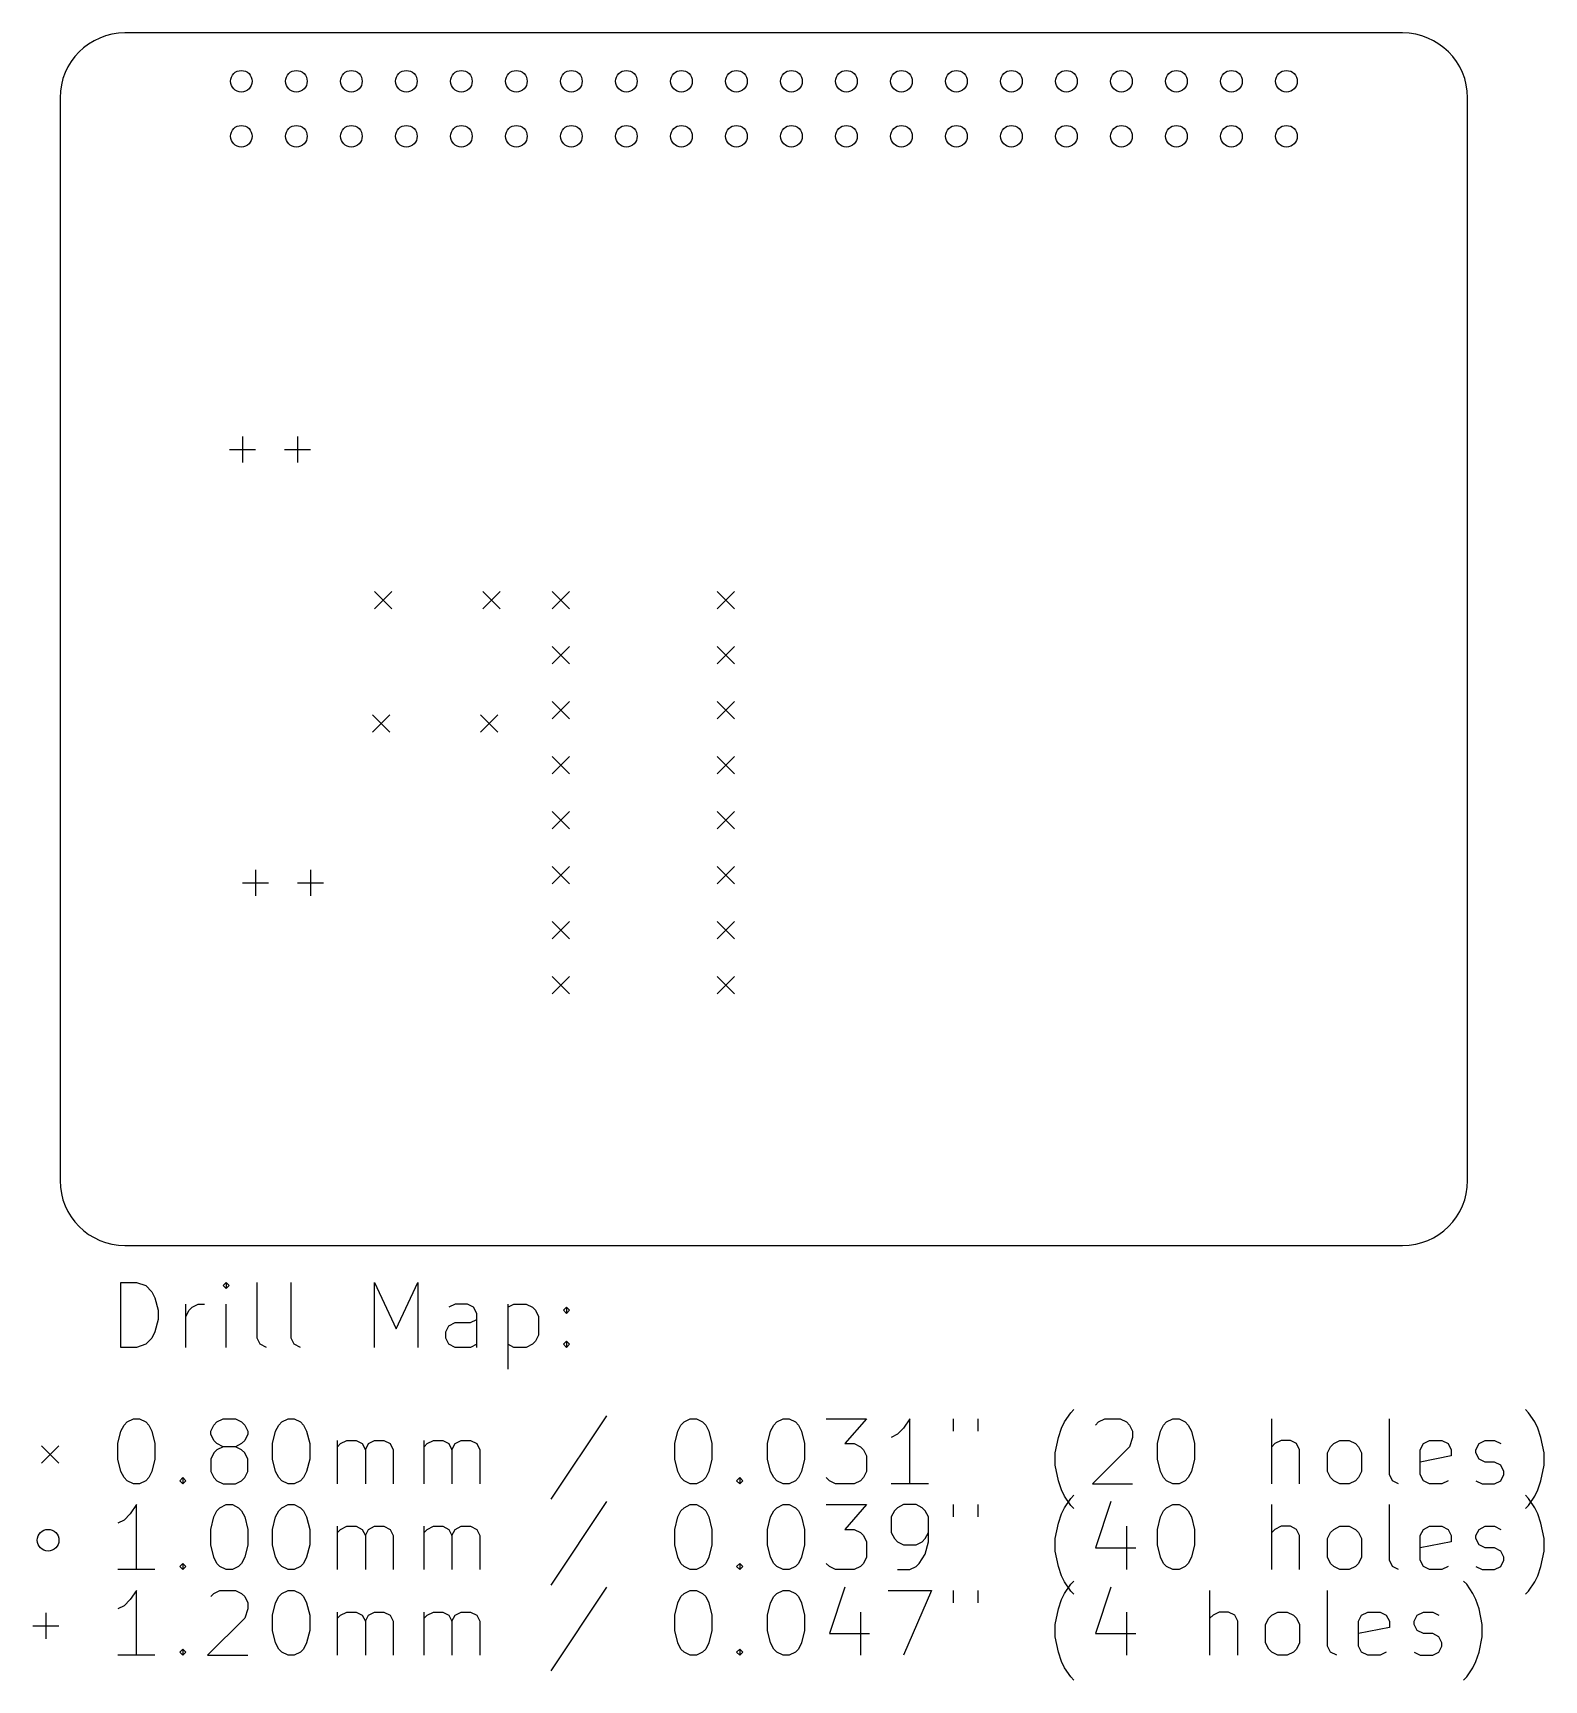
# Model space of a CAD drawing. Extents: x 77.3 to 147.1, y -136.9 to -60.8.
import ezdxf

# ---------------------------------------------------------------- set-up
doc = ezdxf.new("R2010")
doc.units = 0
doc.layers.add('BLACK', color=7, linetype='CONTINUOUS')

msp = doc.modelspace()

# ---------------------------------------------------------------- linework, layer by layer
at = {"layer": 'BLACK', "linetype": 'CONTINUOUS'}
for p, q in [((140.546, -60.8176), (81.5464, -60.8176)), ((78.5464, -63.8176), (78.5464, -113.818)), ((143.546, -113.823), (143.546, -63.8176)), ((86.9696, -79.4608), (86.9696, -80.6608)), ((89.5096, -79.4608), (89.5096, -80.6608)), ((86.3696, -80.0608), (87.5696, -80.0608)), ((88.9096, -80.0608), (90.1096, -80.0608)), ((93.072, -86.6204), (93.872, -87.4204)), ((93.872, -86.6204), (93.072, -87.4204)), ((98.072, -86.6204), (98.872, -87.4204)), ((98.872, -86.6204), (98.072, -87.4204)), ((101.271, -86.6148), (102.071, -87.4148)), ((102.071, -86.6148), (101.271, -87.4148)), ((108.891, -86.6148), (109.691, -87.4148)), ((109.691, -86.6148), (108.891, -87.4148)), ((101.271, -89.1548), (102.071, -89.9548)), ((102.071, -89.1548), (101.271, -89.9548)), ((108.891, -89.1548), (109.691, -89.9548)), ((109.691, -89.1548), (108.891, -89.9548)), ((101.271, -91.6948), (102.071, -92.4948)), ((102.071, -91.6948), (101.271, -92.4948)), ((108.891, -91.6948), (109.691, -92.4948)), ((109.691, -91.6948), (108.891, -92.4948)), ((92.9704, -92.31), (93.7704, -93.11)), ((93.7704, -92.31), (92.9704, -93.11)), ((97.9704, -92.31), (98.7704, -93.11)), ((98.7704, -92.31), (97.9704, -93.11)), ((101.271, -94.2348), (102.071, -95.0348)), ((102.071, -94.2348), (101.271, -95.0348)), ((108.891, -94.2348), (109.691, -95.0348)), ((109.691, -94.2348), (108.891, -95.0348)), ((101.271, -96.7748), (102.071, -97.5748)), ((102.071, -96.7748), (101.271, -97.5748)), ((108.891, -96.7748), (109.691, -97.5748)), ((109.691, -96.7748), (108.891, -97.5748)), ((87.5792, -99.476), (87.5792, -100.676)), ((90.1192, -99.476), (90.1192, -100.676)), ((101.271, -99.3148), (102.071, -100.115)), ((102.071, -99.3148), (101.271, -100.115)), ((108.891, -99.3148), (109.691, -100.115)), ((109.691, -99.3148), (108.891, -100.115)), ((86.9792, -100.076), (88.1792, -100.076)), ((89.5192, -100.076), (90.7192, -100.076)), ((101.271, -101.855), (102.071, -102.655)), ((102.071, -101.855), (101.271, -102.655)), ((108.891, -101.855), (109.691, -102.655)), ((109.691, -101.855), (108.891, -102.655)), ((101.271, -104.395), (102.071, -105.195)), ((102.071, -104.395), (101.271, -105.195)), ((108.891, -104.395), (109.691, -105.195)), ((109.691, -104.395), (108.891, -105.195)), ((81.5464, -116.818), (140.546, -116.818)), ((81.3606, -121.525), (81.3606, -118.525)), ((81.3606, -118.525), (82.0749, -118.525)), ((82.0749, -118.525), (82.5035, -118.668)), ((82.5035, -118.668), (82.7892, -118.953)), ((86.2178, -118.525), (86.0749, -118.668)), ((86.0749, -118.668), (86.2178, -118.81)), ((86.3606, -118.668), (86.2178, -118.525)), ((86.2178, -118.525), (86.2178, -118.81)), ((86.2178, -118.81), (86.3606, -118.668)), ((87.6464, -121.096), (87.6464, -118.525)), ((89.2178, -121.096), (89.2178, -118.525)), ((93.0749, -121.525), (93.0749, -118.525)), ((93.0749, -118.525), (94.0749, -120.668)), ((94.0749, -120.668), (95.0749, -118.525)), ((95.0749, -118.525), (95.0749, -121.525)), ((82.7892, -118.953), (82.9321, -119.239)), ((82.9321, -119.239), (83.0749, -119.81)), ((83.0749, -119.81), (83.0749, -120.239)), ((84.3606, -121.525), (84.3606, -119.525)), ((84.3606, -120.096), (84.5035, -119.81)), ((84.5035, -119.81), (84.6464, -119.668)), ((84.6464, -119.668), (84.9321, -119.525)), ((84.9321, -119.525), (85.2178, -119.525)), ((86.2178, -121.525), (86.2178, -119.525)), ((96.7892, -119.525), (96.5035, -119.668)), ((97.3606, -119.525), (96.7892, -119.525)), ((97.6464, -119.668), (97.3606, -119.525)), ((97.7892, -119.953), (97.6464, -119.668)), ((97.7892, -121.525), (97.7892, -119.953)), ((99.2178, -119.525), (99.2178, -122.525)), ((99.2178, -119.668), (99.5035, -119.525)), ((99.5035, -119.525), (100.075, -119.525)), ((100.075, -119.525), (100.361, -119.668)), ((100.361, -119.668), (100.503, -119.81)), ((100.503, -119.81), (100.646, -120.096)), ((100.646, -120.096), (100.646, -120.953)), ((101.789, -119.81), (101.932, -119.668)), ((101.932, -119.953), (101.789, -119.81)), ((101.932, -119.668), (102.075, -119.81)), ((101.932, -119.668), (101.932, -119.953)), ((102.075, -119.81), (101.932, -119.953)), ((82.9321, -120.81), (82.7892, -121.096)), ((83.0749, -120.239), (82.9321, -120.81)), ((96.3606, -120.81), (96.5035, -120.525)), ((96.3606, -121.096), (96.3606, -120.81)), ((96.5035, -120.525), (96.7892, -120.382)), ((96.7892, -120.382), (97.5035, -120.382)), ((97.5035, -120.382), (97.7892, -120.239)), ((82.0749, -121.525), (81.3606, -121.525)), ((82.5035, -121.382), (82.0749, -121.525)), ((82.7892, -121.096), (82.5035, -121.382)), ((87.7892, -121.382), (87.6464, -121.096)), ((88.0749, -121.525), (87.7892, -121.382)), ((89.3606, -121.382), (89.2178, -121.096)), ((89.6464, -121.525), (89.3606, -121.382)), ((96.5035, -121.382), (96.3606, -121.096)), ((96.7892, -121.525), (96.5035, -121.382)), ((97.5035, -121.525), (96.7892, -121.525)), ((97.7892, -121.382), (97.5035, -121.525)), ((99.5035, -121.525), (99.2178, -121.382)), ((100.075, -121.525), (99.5035, -121.525)), ((100.361, -121.382), (100.075, -121.525)), ((100.503, -121.239), (100.361, -121.382)), ((100.646, -120.953), (100.503, -121.239)), ((101.789, -121.382), (101.932, -121.239)), ((101.932, -121.525), (101.789, -121.382)), ((101.932, -121.239), (102.075, -121.382)), ((101.932, -121.239), (101.932, -121.525)), ((102.075, -121.382), (101.932, -121.525)), ((103.789, -124.682), (101.218, -128.539)), ((124.932, -124.968), (125.218, -124.539)), ((125.218, -124.539), (125.361, -124.396)), ((146.361, -124.539), (146.218, -124.396)), ((146.646, -124.968), (146.361, -124.539)), ((81.2178, -125.968), (81.3606, -125.396)), ((81.3606, -125.396), (81.5035, -125.11)), ((81.5035, -125.11), (81.6464, -124.968)), ((81.6464, -124.968), (81.9321, -124.825)), ((81.9321, -124.825), (82.2178, -124.825)), ((82.2178, -124.825), (82.5035, -124.968)), ((82.5035, -124.968), (82.6464, -125.11)), ((82.6464, -125.11), (82.7892, -125.396)), ((82.7892, -125.396), (82.9321, -125.968)), ((85.5035, -125.396), (85.6464, -125.11)), ((85.5035, -125.539), (85.5035, -125.396)), ((85.6464, -125.11), (85.7892, -124.968)), ((85.7892, -124.968), (86.0749, -124.825)), ((86.0749, -124.825), (86.6464, -124.825)), ((86.6464, -124.825), (86.9321, -124.968)), ((86.9321, -124.968), (87.0749, -125.11)), ((87.0749, -125.11), (87.2178, -125.396)), ((87.2178, -125.396), (87.2178, -125.539)), ((88.3606, -125.968), (88.5035, -125.396)), ((88.5035, -125.396), (88.6464, -125.11)), ((88.6464, -125.11), (88.7892, -124.968)), ((88.7892, -124.968), (89.0749, -124.825)), ((89.0749, -124.825), (89.3606, -124.825)), ((89.3606, -124.825), (89.6464, -124.968)), ((89.6464, -124.968), (89.7892, -125.11)), ((89.7892, -125.11), (89.9321, -125.396)), ((89.9321, -125.396), (90.0749, -125.968)), ((106.932, -125.968), (107.075, -125.396)), ((107.075, -125.396), (107.218, -125.11)), ((107.218, -125.11), (107.361, -124.968)), ((107.361, -124.968), (107.646, -124.825)), ((107.646, -124.825), (107.932, -124.825)), ((107.932, -124.825), (108.218, -124.968)), ((108.218, -124.968), (108.361, -125.11)), ((108.361, -125.11), (108.503, -125.396)), ((108.503, -125.396), (108.646, -125.968)), ((111.218, -125.968), (111.361, -125.396)), ((111.361, -125.396), (111.503, -125.11)), ((111.503, -125.11), (111.646, -124.968)), ((111.646, -124.968), (111.932, -124.825)), ((111.932, -124.825), (112.218, -124.825)), ((112.218, -124.825), (112.503, -124.968)), ((112.503, -124.968), (112.646, -125.11)), ((112.646, -125.11), (112.789, -125.396)), ((112.789, -125.396), (112.932, -125.968)), ((113.932, -124.825), (115.789, -124.825)), ((115.789, -124.825), (114.789, -125.968)), ((117.503, -125.253), (117.218, -125.539)), ((117.789, -124.825), (117.503, -125.253)), ((117.789, -127.825), (117.789, -124.825)), ((119.789, -124.825), (119.789, -125.396)), ((120.932, -124.825), (120.932, -125.396)), ((124.646, -125.682), (124.789, -125.253)), ((124.789, -125.253), (124.932, -124.968)), ((126.361, -125.11), (126.503, -124.968)), ((126.503, -124.968), (126.789, -124.825)), ((126.789, -124.825), (127.503, -124.825)), ((127.503, -124.825), (127.789, -124.968)), ((127.789, -124.968), (127.932, -125.11)), ((127.932, -125.11), (128.075, -125.396)), ((128.075, -125.396), (128.075, -125.682)), ((129.218, -125.968), (129.361, -125.396)), ((129.361, -125.396), (129.503, -125.11)), ((129.503, -125.11), (129.646, -124.968)), ((129.646, -124.968), (129.932, -124.825)), ((129.932, -124.825), (130.218, -124.825)), ((130.218, -124.825), (130.503, -124.968)), ((130.503, -124.968), (130.646, -125.11)), ((130.646, -125.11), (130.789, -125.396)), ((130.789, -125.396), (130.932, -125.968)), ((134.503, -127.825), (134.503, -124.825)), ((139.932, -127.396), (139.932, -124.825)), ((146.789, -125.253), (146.646, -124.968)), ((146.932, -125.682), (146.789, -125.253)), ((77.6964, -126.068), (78.4964, -126.868)), ((78.4964, -126.068), (77.6964, -126.868)), ((81.2178, -126.682), (81.2178, -125.968)), ((82.9321, -125.968), (82.9321, -126.682)), ((85.6464, -125.825), (85.5035, -125.539)), ((85.7892, -125.968), (85.6464, -125.825)), ((85.7892, -126.253), (85.6464, -126.396)), ((86.0749, -126.11), (85.7892, -125.968)), ((86.0749, -126.11), (85.7892, -126.253)), ((86.6464, -126.11), (86.0749, -126.11)), ((86.9321, -125.968), (86.6464, -126.11)), ((86.9321, -126.253), (86.6464, -126.11)), ((87.0749, -125.825), (86.9321, -125.968)), ((87.0749, -126.396), (86.9321, -126.253)), ((87.2178, -125.539), (87.0749, -125.825)), ((88.3606, -126.682), (88.3606, -125.968)), ((90.0749, -125.968), (90.0749, -126.682)), ((91.3606, -127.825), (91.3606, -125.825)), ((91.3606, -126.11), (91.5035, -125.968)), ((91.5035, -125.968), (91.7892, -125.825)), ((91.7892, -125.825), (92.2178, -125.825)), ((92.2178, -125.825), (92.5035, -125.968)), ((92.5035, -125.968), (92.6464, -126.253)), ((92.6464, -126.253), (92.7892, -125.968)), ((92.6464, -126.253), (92.6464, -127.825)), ((92.7892, -125.968), (93.0749, -125.825)), ((93.0749, -125.825), (93.5035, -125.825)), ((93.5035, -125.825), (93.7892, -125.968)), ((93.7892, -125.968), (93.9321, -126.253)), ((93.9321, -126.253), (93.9321, -127.825)), ((95.3606, -127.825), (95.3606, -125.825)), ((95.3606, -126.11), (95.5035, -125.968)), ((95.5035, -125.968), (95.7892, -125.825)), ((95.7892, -125.825), (96.2178, -125.825)), ((96.2178, -125.825), (96.5035, -125.968)), ((96.5035, -125.968), (96.6464, -126.253)), ((96.6464, -126.253), (96.7892, -125.968)), ((96.6464, -126.253), (96.6464, -127.825)), ((96.7892, -125.968), (97.0749, -125.825)), ((97.0749, -125.825), (97.5035, -125.825)), ((97.5035, -125.825), (97.7892, -125.968)), ((97.7892, -125.968), (97.9321, -126.253)), ((97.9321, -126.253), (97.9321, -127.825)), ((106.932, -126.682), (106.932, -125.968)), ((108.646, -125.968), (108.646, -126.682)), ((111.218, -126.682), (111.218, -125.968)), ((112.932, -125.968), (112.932, -126.682)), ((114.789, -125.968), (115.218, -125.968)), ((115.218, -125.968), (115.503, -126.11)), ((115.503, -126.11), (115.646, -126.253)), ((115.646, -126.253), (115.789, -126.539)), ((117.218, -125.539), (116.932, -125.682)), ((124.503, -126.396), (124.646, -125.682)), ((127.932, -126.11), (126.218, -127.825)), ((128.075, -125.682), (127.932, -126.11)), ((129.218, -126.682), (129.218, -125.968)), ((130.932, -125.968), (130.932, -126.682)), ((134.646, -125.968), (134.503, -126.11)), ((134.932, -125.825), (134.646, -125.968)), ((135.361, -125.825), (134.932, -125.825)), ((135.646, -125.968), (135.361, -125.825)), ((135.789, -126.253), (135.646, -125.968)), ((135.789, -127.825), (135.789, -126.253)), ((137.075, -126.396), (137.218, -126.11)), ((137.218, -126.11), (137.361, -125.968)), ((137.361, -125.968), (137.646, -125.825)), ((137.646, -125.825), (138.075, -125.825)), ((138.075, -125.825), (138.361, -125.968)), ((138.361, -125.968), (138.503, -126.11)), ((138.503, -126.11), (138.646, -126.396)), ((141.361, -126.253), (141.503, -125.968)), ((141.361, -127.396), (141.361, -126.253)), ((141.503, -125.968), (141.789, -125.825)), ((141.789, -125.825), (142.361, -125.825)), ((142.361, -125.825), (142.646, -125.968)), ((142.646, -125.968), (142.789, -126.253)), ((142.789, -126.253), (142.789, -126.539)), ((143.932, -126.253), (144.075, -125.968)), ((143.932, -126.396), (143.932, -126.253)), ((144.075, -125.968), (144.361, -125.825)), ((144.361, -125.825), (144.789, -125.825)), ((144.789, -125.825), (145.075, -125.968)), ((147.075, -126.396), (146.932, -125.682)), ((81.3606, -127.253), (81.2178, -126.682)), ((82.9321, -126.682), (82.7892, -127.253)), ((85.6464, -126.396), (85.5035, -126.682)), ((85.5035, -126.682), (85.5035, -127.253)), ((87.2178, -126.682), (87.0749, -126.396)), ((87.2178, -127.253), (87.2178, -126.682)), ((88.5035, -127.253), (88.3606, -126.682)), ((90.0749, -126.682), (89.9321, -127.253)), ((107.075, -127.253), (106.932, -126.682)), ((108.646, -126.682), (108.503, -127.253)), ((111.361, -127.253), (111.218, -126.682)), ((112.932, -126.682), (112.789, -127.253)), ((115.789, -126.539), (115.789, -127.253)), ((124.503, -126.968), (124.503, -126.396)), ((124.646, -127.682), (124.503, -126.968)), ((129.361, -127.253), (129.218, -126.682)), ((130.932, -126.682), (130.789, -127.253)), ((137.075, -127.253), (137.075, -126.396)), ((138.646, -126.396), (138.646, -127.253)), ((142.789, -126.539), (141.361, -126.825)), ((144.075, -126.682), (143.932, -126.396)), ((144.361, -126.825), (144.075, -126.682)), ((144.789, -126.825), (144.361, -126.825)), ((145.075, -126.968), (144.789, -126.825)), ((145.218, -127.253), (145.075, -126.968)), ((146.932, -127.682), (147.075, -126.968)), ((147.075, -126.968), (147.075, -126.396)), ((81.5035, -127.539), (81.3606, -127.253)), ((81.6464, -127.682), (81.5035, -127.539)), ((81.9321, -127.825), (81.6464, -127.682)), ((82.5035, -127.682), (82.2178, -127.825)), ((82.6464, -127.539), (82.5035, -127.682)), ((82.7892, -127.253), (82.6464, -127.539)), ((84.0749, -127.682), (84.2178, -127.539)), ((84.2178, -127.825), (84.0749, -127.682)), ((84.2178, -127.539), (84.3606, -127.682)), ((84.2178, -127.539), (84.2178, -127.825)), ((84.3606, -127.682), (84.2178, -127.825)), ((85.5035, -127.253), (85.6464, -127.539)), ((85.6464, -127.539), (85.7892, -127.682)), ((85.7892, -127.682), (86.0749, -127.825)), ((86.6464, -127.825), (86.9321, -127.682)), ((86.9321, -127.682), (87.0749, -127.539)), ((87.0749, -127.539), (87.2178, -127.253)), ((88.6464, -127.539), (88.5035, -127.253)), ((88.7892, -127.682), (88.6464, -127.539)), ((89.0749, -127.825), (88.7892, -127.682)), ((89.6464, -127.682), (89.3606, -127.825)), ((89.7892, -127.539), (89.6464, -127.682)), ((89.9321, -127.253), (89.7892, -127.539)), ((107.218, -127.539), (107.075, -127.253)), ((107.361, -127.682), (107.218, -127.539)), ((107.646, -127.825), (107.361, -127.682)), ((108.218, -127.682), (107.932, -127.825)), ((108.361, -127.539), (108.218, -127.682)), ((108.503, -127.253), (108.361, -127.539)), ((109.789, -127.682), (109.932, -127.539)), ((109.932, -127.825), (109.789, -127.682)), ((109.932, -127.539), (110.075, -127.682)), ((109.932, -127.539), (109.932, -127.825)), ((110.075, -127.682), (109.932, -127.825)), ((111.503, -127.539), (111.361, -127.253)), ((111.646, -127.682), (111.503, -127.539)), ((111.932, -127.825), (111.646, -127.682)), ((112.503, -127.682), (112.218, -127.825)), ((112.646, -127.539), (112.503, -127.682)), ((112.789, -127.253), (112.646, -127.539)), ((114.075, -127.682), (113.932, -127.539)), ((114.361, -127.825), (114.075, -127.682)), ((115.503, -127.682), (115.218, -127.825)), ((115.646, -127.539), (115.503, -127.682)), ((115.789, -127.253), (115.646, -127.539)), ((124.789, -128.11), (124.646, -127.682)), ((129.503, -127.539), (129.361, -127.253)), ((129.646, -127.682), (129.503, -127.539)), ((129.932, -127.825), (129.646, -127.682)), ((130.503, -127.682), (130.218, -127.825)), ((130.646, -127.539), (130.503, -127.682)), ((130.789, -127.253), (130.646, -127.539)), ((137.218, -127.539), (137.075, -127.253)), ((137.361, -127.682), (137.218, -127.539)), ((137.646, -127.825), (137.361, -127.682)), ((138.361, -127.682), (138.075, -127.825)), ((138.503, -127.539), (138.361, -127.682)), ((138.646, -127.253), (138.503, -127.539)), ((140.075, -127.682), (139.932, -127.396)), ((140.361, -127.825), (140.075, -127.682)), ((141.503, -127.682), (141.361, -127.396)), ((141.789, -127.825), (141.503, -127.682)), ((142.646, -127.682), (142.361, -127.825)), ((143.932, -127.682), (144.218, -127.825)), ((144.789, -127.825), (145.075, -127.682)), ((145.075, -127.682), (145.218, -127.396)), ((145.218, -127.396), (145.218, -127.253)), ((146.789, -128.11), (146.932, -127.682)), ((82.2178, -127.825), (81.9321, -127.825)), ((86.0749, -127.825), (86.6464, -127.825)), ((89.3606, -127.825), (89.0749, -127.825)), ((107.932, -127.825), (107.646, -127.825)), ((112.218, -127.825), (111.932, -127.825)), ((115.218, -127.825), (114.361, -127.825)), ((118.646, -127.825), (116.932, -127.825)), ((124.932, -128.396), (124.789, -128.11)), ((125.218, -128.825), (124.932, -128.396)), ((124.932, -128.928), (125.218, -128.499)), ((125.218, -128.499), (125.361, -128.356)), ((126.218, -127.825), (128.075, -127.825)), ((130.218, -127.825), (129.932, -127.825)), ((138.075, -127.825), (137.646, -127.825)), ((142.361, -127.825), (141.789, -127.825)), ((144.218, -127.825), (144.789, -127.825)), ((146.361, -128.499), (146.218, -128.356)), ((146.361, -128.825), (146.646, -128.396)), ((146.646, -128.928), (146.361, -128.499)), ((146.646, -128.396), (146.789, -128.11)), ((81.7892, -129.213), (81.5035, -129.499)), ((82.0749, -128.785), (81.7892, -129.213)), ((82.0749, -131.785), (82.0749, -128.785)), ((85.6464, -129.356), (85.7892, -129.07)), ((85.7892, -129.07), (85.9321, -128.928)), ((85.9321, -128.928), (86.2178, -128.785)), ((86.2178, -128.785), (86.5035, -128.785)), ((86.5035, -128.785), (86.7892, -128.928)), ((86.7892, -128.928), (86.9321, -129.07)), ((86.9321, -129.07), (87.0749, -129.356)), ((88.5035, -129.356), (88.6464, -129.07)), ((88.6464, -129.07), (88.7892, -128.928)), ((88.7892, -128.928), (89.0749, -128.785)), ((89.0749, -128.785), (89.3606, -128.785)), ((89.3606, -128.785), (89.6464, -128.928)), ((89.6464, -128.928), (89.7892, -129.07)), ((89.7892, -129.07), (89.9321, -129.356)), ((103.789, -128.642), (101.218, -132.499)), ((107.075, -129.356), (107.218, -129.07)), ((107.218, -129.07), (107.361, -128.928)), ((107.361, -128.928), (107.646, -128.785)), ((107.646, -128.785), (107.932, -128.785)), ((107.932, -128.785), (108.218, -128.928)), ((108.218, -128.928), (108.361, -129.07)), ((108.361, -129.07), (108.503, -129.356)), ((111.361, -129.356), (111.503, -129.07)), ((111.503, -129.07), (111.646, -128.928)), ((111.646, -128.928), (111.932, -128.785)), ((111.932, -128.785), (112.218, -128.785)), ((112.218, -128.785), (112.503, -128.928)), ((112.503, -128.928), (112.646, -129.07)), ((112.646, -129.07), (112.789, -129.356)), ((113.932, -128.785), (115.789, -128.785)), ((115.789, -128.785), (114.789, -129.928)), ((117.075, -129.07), (116.932, -129.356)), ((117.218, -128.928), (117.075, -129.07)), ((117.503, -128.785), (117.218, -128.928)), ((118.075, -128.785), (117.503, -128.785)), ((118.361, -128.928), (118.075, -128.785)), ((118.503, -129.07), (118.361, -128.928)), ((118.646, -129.356), (118.503, -129.07)), ((119.789, -128.785), (119.789, -129.356)), ((120.932, -128.785), (120.932, -129.356)), ((124.646, -129.642), (124.789, -129.213)), ((124.789, -129.213), (124.932, -128.928)), ((125.361, -128.968), (125.218, -128.825)), ((127.075, -128.642), (126.361, -130.785)), ((129.361, -129.356), (129.503, -129.07)), ((129.503, -129.07), (129.646, -128.928)), ((129.646, -128.928), (129.932, -128.785)), ((129.932, -128.785), (130.218, -128.785)), ((130.218, -128.785), (130.503, -128.928)), ((130.503, -128.928), (130.646, -129.07)), ((130.646, -129.07), (130.789, -129.356)), ((134.503, -131.785), (134.503, -128.785)), ((139.932, -131.356), (139.932, -128.785)), ((146.218, -128.968), (146.361, -128.825)), ((146.789, -129.213), (146.646, -128.928)), ((146.932, -129.642), (146.789, -129.213)), ((81.5035, -129.499), (81.2178, -129.642)), ((85.5035, -129.928), (85.6464, -129.356)), ((85.5035, -130.642), (85.5035, -129.928)), ((87.0749, -129.356), (87.2178, -129.928)), ((87.2178, -129.928), (87.2178, -130.642)), ((88.3606, -129.928), (88.5035, -129.356)), ((88.3606, -130.642), (88.3606, -129.928)), ((89.9321, -129.356), (90.0749, -129.928)), ((90.0749, -129.928), (90.0749, -130.642)), ((91.3606, -131.785), (91.3606, -129.785)), ((91.3606, -130.07), (91.5035, -129.928)), ((91.5035, -129.928), (91.7892, -129.785)), ((91.7892, -129.785), (92.2178, -129.785)), ((92.2178, -129.785), (92.5035, -129.928)), ((92.5035, -129.928), (92.6464, -130.213)), ((92.6464, -130.213), (92.7892, -129.928)), ((92.7892, -129.928), (93.0749, -129.785)), ((93.0749, -129.785), (93.5035, -129.785)), ((93.5035, -129.785), (93.7892, -129.928)), ((93.7892, -129.928), (93.9321, -130.213)), ((95.3606, -131.785), (95.3606, -129.785)), ((95.3606, -130.07), (95.5035, -129.928)), ((95.5035, -129.928), (95.7892, -129.785)), ((95.7892, -129.785), (96.2178, -129.785)), ((96.2178, -129.785), (96.5035, -129.928)), ((96.5035, -129.928), (96.6464, -130.213)), ((96.6464, -130.213), (96.7892, -129.928)), ((96.7892, -129.928), (97.0749, -129.785)), ((97.0749, -129.785), (97.5035, -129.785)), ((97.5035, -129.785), (97.7892, -129.928)), ((97.7892, -129.928), (97.9321, -130.213)), ((106.932, -129.928), (107.075, -129.356)), ((106.932, -130.642), (106.932, -129.928)), ((108.503, -129.356), (108.646, -129.928)), ((108.646, -129.928), (108.646, -130.642)), ((111.218, -129.928), (111.361, -129.356)), ((111.218, -130.642), (111.218, -129.928)), ((112.789, -129.356), (112.932, -129.928)), ((112.932, -129.928), (112.932, -130.642)), ((114.789, -129.928), (115.218, -129.928)), ((115.218, -129.928), (115.503, -130.07)), ((115.503, -130.07), (115.646, -130.213)), ((116.932, -129.356), (116.932, -130.07)), ((116.932, -130.07), (117.075, -130.356)), ((118.503, -130.356), (118.646, -130.07)), ((118.646, -130.499), (118.646, -129.356)), ((124.503, -130.356), (124.646, -129.642)), ((127.789, -129.785), (127.789, -131.785)), ((129.218, -129.928), (129.361, -129.356)), ((129.218, -130.642), (129.218, -129.928)), ((130.789, -129.356), (130.932, -129.928)), ((130.932, -129.928), (130.932, -130.642)), ((134.646, -129.928), (134.503, -130.07)), ((134.932, -129.785), (134.646, -129.928)), ((135.361, -129.785), (134.932, -129.785)), ((135.646, -129.928), (135.361, -129.785)), ((135.789, -130.213), (135.646, -129.928)), ((137.075, -130.356), (137.218, -130.07)), ((137.218, -130.07), (137.361, -129.928)), ((137.361, -129.928), (137.646, -129.785)), ((137.646, -129.785), (138.075, -129.785)), ((138.075, -129.785), (138.361, -129.928)), ((138.361, -129.928), (138.503, -130.07)), ((138.503, -130.07), (138.646, -130.356)), ((141.361, -130.213), (141.503, -129.928)), ((141.503, -129.928), (141.789, -129.785)), ((141.789, -129.785), (142.361, -129.785)), ((142.361, -129.785), (142.646, -129.928)), ((142.646, -129.928), (142.789, -130.213)), ((143.932, -130.213), (144.075, -129.928)), ((144.075, -129.928), (144.361, -129.785)), ((144.361, -129.785), (144.789, -129.785)), ((144.789, -129.785), (145.075, -129.928)), ((147.075, -130.356), (146.932, -129.642)), ((85.6464, -131.213), (85.5035, -130.642)), ((87.2178, -130.642), (87.0749, -131.213)), ((88.5035, -131.213), (88.3606, -130.642)), ((90.0749, -130.642), (89.9321, -131.213)), ((92.6464, -130.213), (92.6464, -131.785)), ((93.9321, -130.213), (93.9321, -131.785)), ((96.6464, -130.213), (96.6464, -131.785)), ((97.9321, -130.213), (97.9321, -131.785)), ((107.075, -131.213), (106.932, -130.642)), ((108.646, -130.642), (108.503, -131.213)), ((111.361, -131.213), (111.218, -130.642)), ((112.932, -130.642), (112.789, -131.213)), ((115.646, -130.213), (115.789, -130.499)), ((115.789, -130.499), (115.789, -131.213)), ((117.075, -130.356), (117.218, -130.499)), ((117.218, -130.499), (117.503, -130.642)), ((117.503, -130.642), (118.075, -130.642)), ((118.075, -130.642), (118.361, -130.499)), ((118.361, -130.499), (118.503, -130.356)), ((118.503, -131.07), (118.646, -130.499)), ((124.503, -130.928), (124.503, -130.356)), ((126.361, -130.785), (128.218, -130.785)), ((129.361, -131.213), (129.218, -130.642)), ((130.932, -130.642), (130.789, -131.213)), ((135.789, -131.785), (135.789, -130.213)), ((137.075, -131.213), (137.075, -130.356)), ((138.646, -130.356), (138.646, -131.213)), ((141.361, -131.356), (141.361, -130.213)), ((142.789, -130.499), (141.361, -130.785)), ((142.789, -130.213), (142.789, -130.499)), ((143.932, -130.356), (143.932, -130.213)), ((144.075, -130.642), (143.932, -130.356)), ((144.361, -130.785), (144.075, -130.642)), ((144.789, -130.785), (144.361, -130.785)), ((145.075, -130.928), (144.789, -130.785)), ((147.075, -130.928), (147.075, -130.356)), ((84.0749, -131.642), (84.2178, -131.499)), ((84.2178, -131.499), (84.3606, -131.642)), ((84.2178, -131.499), (84.2178, -131.785)), ((85.7892, -131.499), (85.6464, -131.213)), ((85.9321, -131.642), (85.7892, -131.499)), ((86.9321, -131.499), (86.7892, -131.642)), ((87.0749, -131.213), (86.9321, -131.499)), ((88.6464, -131.499), (88.5035, -131.213)), ((88.7892, -131.642), (88.6464, -131.499)), ((89.7892, -131.499), (89.6464, -131.642)), ((89.9321, -131.213), (89.7892, -131.499)), ((107.218, -131.499), (107.075, -131.213)), ((107.361, -131.642), (107.218, -131.499)), ((108.361, -131.499), (108.218, -131.642)), ((108.503, -131.213), (108.361, -131.499)), ((109.789, -131.642), (109.932, -131.499)), ((109.932, -131.499), (110.075, -131.642)), ((109.932, -131.499), (109.932, -131.785)), ((111.503, -131.499), (111.361, -131.213)), ((111.646, -131.642), (111.503, -131.499)), ((112.646, -131.499), (112.503, -131.642)), ((112.789, -131.213), (112.646, -131.499)), ((114.075, -131.642), (113.932, -131.499)), ((115.646, -131.499), (115.503, -131.642)), ((115.789, -131.213), (115.646, -131.499)), ((118.075, -131.642), (118.218, -131.499)), ((118.218, -131.499), (118.503, -131.07)), ((124.646, -131.642), (124.503, -130.928)), ((129.503, -131.499), (129.361, -131.213)), ((129.646, -131.642), (129.503, -131.499)), ((130.646, -131.499), (130.503, -131.642)), ((130.789, -131.213), (130.646, -131.499)), ((137.218, -131.499), (137.075, -131.213)), ((137.361, -131.642), (137.218, -131.499)), ((138.503, -131.499), (138.361, -131.642)), ((138.646, -131.213), (138.503, -131.499)), ((140.075, -131.642), (139.932, -131.356)), ((141.503, -131.642), (141.361, -131.356)), ((145.218, -131.213), (145.075, -130.928)), ((145.075, -131.642), (145.218, -131.356)), ((145.218, -131.356), (145.218, -131.213)), ((146.932, -131.642), (147.075, -130.928)), ((82.9321, -131.785), (81.2178, -131.785)), ((84.2178, -131.785), (84.0749, -131.642)), ((84.3606, -131.642), (84.2178, -131.785)), ((86.2178, -131.785), (85.9321, -131.642)), ((86.5035, -131.785), (86.2178, -131.785)), ((86.7892, -131.642), (86.5035, -131.785)), ((89.0749, -131.785), (88.7892, -131.642)), ((89.3606, -131.785), (89.0749, -131.785)), ((89.6464, -131.642), (89.3606, -131.785)), ((107.646, -131.785), (107.361, -131.642)), ((107.932, -131.785), (107.646, -131.785)), ((108.218, -131.642), (107.932, -131.785)), ((109.932, -131.785), (109.789, -131.642)), ((110.075, -131.642), (109.932, -131.785)), ((111.932, -131.785), (111.646, -131.642)), ((112.218, -131.785), (111.932, -131.785)), ((112.503, -131.642), (112.218, -131.785)), ((114.361, -131.785), (114.075, -131.642)), ((115.218, -131.785), (114.361, -131.785)), ((115.503, -131.642), (115.218, -131.785)), ((117.218, -131.785), (117.789, -131.785)), ((117.789, -131.785), (118.075, -131.642)), ((124.789, -132.07), (124.646, -131.642)), ((124.932, -132.356), (124.789, -132.07)), ((125.218, -132.785), (124.932, -132.356)), ((125.218, -132.459), (125.361, -132.316)), ((129.932, -131.785), (129.646, -131.642)), ((130.218, -131.785), (129.932, -131.785)), ((130.503, -131.642), (130.218, -131.785)), ((137.646, -131.785), (137.361, -131.642)), ((138.075, -131.785), (137.646, -131.785)), ((138.361, -131.642), (138.075, -131.785)), ((140.361, -131.785), (140.075, -131.642)), ((141.789, -131.785), (141.503, -131.642)), ((142.361, -131.785), (141.789, -131.785)), ((142.646, -131.642), (142.361, -131.785)), ((143.503, -132.459), (143.361, -132.316)), ((143.932, -131.642), (144.218, -131.785)), ((144.218, -131.785), (144.789, -131.785)), ((144.789, -131.785), (145.075, -131.642)), ((146.361, -132.785), (146.646, -132.356)), ((146.646, -132.356), (146.789, -132.07)), ((146.789, -132.07), (146.932, -131.642)), ((82.0749, -132.745), (81.7892, -133.173)), ((82.0749, -135.745), (82.0749, -132.745)), ((85.5035, -133.03), (85.6464, -132.888)), ((85.6464, -132.888), (85.9321, -132.745)), ((85.9321, -132.745), (86.6464, -132.745)), ((86.6464, -132.745), (86.9321, -132.888)), ((86.9321, -132.888), (87.0749, -133.03)), ((87.0749, -133.03), (87.2178, -133.316)), ((88.5035, -133.316), (88.6464, -133.03)), ((88.6464, -133.03), (88.7892, -132.888)), ((88.7892, -132.888), (89.0749, -132.745)), ((89.0749, -132.745), (89.3606, -132.745)), ((89.3606, -132.745), (89.6464, -132.888)), ((89.6464, -132.888), (89.7892, -133.03)), ((89.7892, -133.03), (89.9321, -133.316)), ((103.789, -132.602), (101.218, -136.459)), ((107.075, -133.316), (107.218, -133.03)), ((107.218, -133.03), (107.361, -132.888)), ((107.361, -132.888), (107.646, -132.745)), ((107.646, -132.745), (107.932, -132.745)), ((107.932, -132.745), (108.218, -132.888)), ((108.218, -132.888), (108.361, -133.03)), ((108.361, -133.03), (108.503, -133.316)), ((111.361, -133.316), (111.503, -133.03)), ((111.503, -133.03), (111.646, -132.888)), ((111.646, -132.888), (111.932, -132.745)), ((111.932, -132.745), (112.218, -132.745)), ((112.218, -132.745), (112.503, -132.888)), ((112.503, -132.888), (112.646, -133.03)), ((112.646, -133.03), (112.789, -133.316)), ((114.789, -132.602), (114.075, -134.745)), ((116.789, -132.745), (118.789, -132.745)), ((118.789, -132.745), (117.503, -135.745)), ((119.789, -132.745), (119.789, -133.316)), ((120.932, -132.745), (120.932, -133.316)), ((124.789, -133.173), (124.932, -132.888)), ((124.932, -132.888), (125.218, -132.459)), ((125.361, -132.928), (125.218, -132.785)), ((127.075, -132.602), (126.361, -134.745)), ((131.646, -135.745), (131.646, -132.745)), ((137.075, -135.316), (137.075, -132.745)), ((143.789, -132.888), (143.503, -132.459)), ((143.932, -133.173), (143.789, -132.888)), ((146.218, -132.928), (146.361, -132.785)), ((77.8964, -133.788), (77.8964, -134.988)), ((81.5035, -133.459), (81.2178, -133.602)), ((81.7892, -133.173), (81.5035, -133.459)), ((87.2178, -133.602), (87.0749, -134.03)), ((87.2178, -133.316), (87.2178, -133.602)), ((88.3606, -133.888), (88.5035, -133.316)), ((89.9321, -133.316), (90.0749, -133.888)), ((91.3606, -135.745), (91.3606, -133.745)), ((91.5035, -133.888), (91.7892, -133.745)), ((91.7892, -133.745), (92.2178, -133.745)), ((92.2178, -133.745), (92.5035, -133.888)), ((92.7892, -133.888), (93.0749, -133.745)), ((93.0749, -133.745), (93.5035, -133.745)), ((93.5035, -133.745), (93.7892, -133.888)), ((95.3606, -135.745), (95.3606, -133.745)), ((95.5035, -133.888), (95.7892, -133.745)), ((95.7892, -133.745), (96.2178, -133.745)), ((96.2178, -133.745), (96.5035, -133.888)), ((96.7892, -133.888), (97.0749, -133.745)), ((97.0749, -133.745), (97.5035, -133.745)), ((97.5035, -133.745), (97.7892, -133.888)), ((106.932, -133.888), (107.075, -133.316)), ((108.503, -133.316), (108.646, -133.888)), ((111.218, -133.888), (111.361, -133.316)), ((112.789, -133.316), (112.932, -133.888)), ((115.503, -133.745), (115.503, -135.745)), ((124.503, -134.316), (124.646, -133.602)), ((124.646, -133.602), (124.789, -133.173)), ((127.789, -133.745), (127.789, -135.745)), ((132.075, -133.745), (131.789, -133.888)), ((132.503, -133.745), (132.075, -133.745)), ((132.789, -133.888), (132.503, -133.745)), ((134.503, -133.888), (134.789, -133.745)), ((134.789, -133.745), (135.218, -133.745)), ((135.218, -133.745), (135.503, -133.888)), ((138.646, -133.888), (138.932, -133.745)), ((138.932, -133.745), (139.503, -133.745)), ((139.503, -133.745), (139.789, -133.888)), ((141.218, -133.888), (141.503, -133.745)), ((141.503, -133.745), (141.932, -133.745)), ((141.932, -133.745), (142.218, -133.888)), ((144.075, -133.602), (143.932, -133.173)), ((144.218, -134.316), (144.075, -133.602)), ((77.2964, -134.388), (78.4964, -134.388)), ((87.0749, -134.03), (85.3606, -135.745)), ((88.3606, -134.602), (88.3606, -133.888)), ((88.5035, -135.173), (88.3606, -134.602)), ((90.0749, -134.602), (89.9321, -135.173)), ((90.0749, -133.888), (90.0749, -134.602)), ((91.3606, -134.03), (91.5035, -133.888)), ((92.5035, -133.888), (92.6464, -134.173)), ((92.6464, -134.173), (92.7892, -133.888)), ((92.6464, -134.173), (92.6464, -135.745)), ((93.7892, -133.888), (93.9321, -134.173)), ((93.9321, -134.173), (93.9321, -135.745)), ((95.3606, -134.03), (95.5035, -133.888)), ((96.5035, -133.888), (96.6464, -134.173)), ((96.6464, -134.173), (96.7892, -133.888)), ((96.6464, -134.173), (96.6464, -135.745)), ((97.7892, -133.888), (97.9321, -134.173)), ((97.9321, -134.173), (97.9321, -135.745)), ((106.932, -134.602), (106.932, -133.888)), ((107.075, -135.173), (106.932, -134.602)), ((108.646, -134.602), (108.503, -135.173)), ((108.646, -133.888), (108.646, -134.602)), ((111.218, -134.602), (111.218, -133.888)), ((111.361, -135.173), (111.218, -134.602)), ((112.932, -134.602), (112.789, -135.173)), ((112.932, -133.888), (112.932, -134.602)), ((124.503, -134.888), (124.503, -134.316)), ((131.789, -133.888), (131.646, -134.03)), ((132.932, -134.173), (132.789, -133.888)), ((132.932, -135.745), (132.932, -134.173)), ((134.218, -134.316), (134.361, -134.03)), ((134.218, -135.173), (134.218, -134.316)), ((134.361, -134.03), (134.503, -133.888)), ((135.503, -133.888), (135.646, -134.03)), ((135.646, -134.03), (135.789, -134.316)), ((135.789, -134.316), (135.789, -135.173)), ((138.503, -134.173), (138.646, -133.888)), ((138.503, -135.316), (138.503, -134.173)), ((139.932, -134.459), (138.503, -134.745)), ((139.789, -133.888), (139.932, -134.173)), ((139.932, -134.173), (139.932, -134.459)), ((141.075, -134.173), (141.218, -133.888)), ((141.075, -134.316), (141.075, -134.173)), ((141.218, -134.602), (141.075, -134.316)), ((141.503, -134.745), (141.218, -134.602)), ((144.218, -134.888), (144.218, -134.316)), ((88.6464, -135.459), (88.5035, -135.173)), ((89.9321, -135.173), (89.7892, -135.459)), ((107.218, -135.459), (107.075, -135.173)), ((108.503, -135.173), (108.361, -135.459)), ((111.503, -135.459), (111.361, -135.173)), ((112.789, -135.173), (112.646, -135.459)), ((114.075, -134.745), (115.932, -134.745)), ((124.646, -135.602), (124.503, -134.888)), ((126.361, -134.745), (128.218, -134.745)), ((134.361, -135.459), (134.218, -135.173)), ((135.789, -135.173), (135.646, -135.459)), ((137.218, -135.602), (137.075, -135.316)), ((138.646, -135.602), (138.503, -135.316)), ((141.932, -134.745), (141.503, -134.745)), ((142.218, -134.888), (141.932, -134.745)), ((142.361, -135.173), (142.218, -134.888)), ((142.218, -135.602), (142.361, -135.316)), ((142.361, -135.316), (142.361, -135.173)), ((144.075, -135.602), (144.218, -134.888)), ((82.9321, -135.745), (81.2178, -135.745)), ((84.0749, -135.602), (84.2178, -135.459)), ((84.2178, -135.745), (84.0749, -135.602)), ((84.2178, -135.459), (84.3606, -135.602)), ((84.2178, -135.459), (84.2178, -135.745)), ((84.3606, -135.602), (84.2178, -135.745)), ((85.3606, -135.745), (87.2178, -135.745)), ((88.7892, -135.602), (88.6464, -135.459)), ((89.0749, -135.745), (88.7892, -135.602)), ((89.3606, -135.745), (89.0749, -135.745)), ((89.6464, -135.602), (89.3606, -135.745)), ((89.7892, -135.459), (89.6464, -135.602)), ((107.361, -135.602), (107.218, -135.459)), ((107.646, -135.745), (107.361, -135.602)), ((107.932, -135.745), (107.646, -135.745)), ((108.218, -135.602), (107.932, -135.745)), ((108.361, -135.459), (108.218, -135.602)), ((109.789, -135.602), (109.932, -135.459)), ((109.932, -135.745), (109.789, -135.602)), ((109.932, -135.459), (110.075, -135.602)), ((109.932, -135.459), (109.932, -135.745)), ((110.075, -135.602), (109.932, -135.745)), ((111.646, -135.602), (111.503, -135.459)), ((111.932, -135.745), (111.646, -135.602)), ((112.218, -135.745), (111.932, -135.745)), ((112.503, -135.602), (112.218, -135.745)), ((112.646, -135.459), (112.503, -135.602)), ((124.789, -136.03), (124.646, -135.602)), ((124.932, -136.316), (124.789, -136.03)), ((134.503, -135.602), (134.361, -135.459)), ((134.789, -135.745), (134.503, -135.602)), ((135.218, -135.745), (134.789, -135.745)), ((135.503, -135.602), (135.218, -135.745)), ((135.646, -135.459), (135.503, -135.602)), ((137.503, -135.745), (137.218, -135.602)), ((138.932, -135.745), (138.646, -135.602)), ((139.503, -135.745), (138.932, -135.745)), ((139.789, -135.602), (139.503, -135.745)), ((141.075, -135.602), (141.361, -135.745)), ((141.361, -135.745), (141.932, -135.745)), ((141.932, -135.745), (142.218, -135.602)), ((143.789, -136.316), (143.932, -136.03)), ((143.932, -136.03), (144.075, -135.602)), ((125.218, -136.745), (124.932, -136.316)), ((125.361, -136.888), (125.218, -136.745)), ((143.361, -136.888), (143.503, -136.745)), ((143.503, -136.745), (143.789, -136.316))]:
    msp.add_line(p, q, dxfattribs=at)
at = {"layer": 'BLACK'}
for centre in [(86.92, -63.05), (89.46, -63.05), (92, -63.05), (94.54, -63.05), (97.08, -63.05), (99.62, -63.05), (102.16, -63.05), (104.7, -63.05), (107.24, -63.05), (109.78, -63.05), (112.32, -63.05), (114.86, -63.05), (117.4, -63.05), (119.94, -63.05), (122.48, -63.05), (125.02, -63.05), (127.56, -63.05), (130.1, -63.05), (132.64, -63.05), (135.18, -63.05), (86.92, -65.59), (89.46, -65.59), (92, -65.59), (94.54, -65.59), (97.08, -65.59), (99.62, -65.59), (102.16, -65.59), (104.7, -65.59), (107.24, -65.59), (109.78, -65.59), (112.32, -65.59), (114.86, -65.59), (117.4, -65.59), (119.94, -65.59), (122.48, -65.59), (125.02, -65.59), (127.56, -65.59), (130.1, -65.59), (132.64, -65.59), (135.18, -65.59), (77.9964, -130.428)]:
    msp.add_circle(centre, 0.5, dxfattribs=at)
for centre, start, end in [((81.5464, -63.8176), 90, 180), ((140.546, -63.8176), 0, 90), ((81.5464, -113.818), 180, 270), ((140.546, -113.818), -90, -0.1)]:
    msp.add_arc(centre, 3, start, end, dxfattribs=at)

doc.saveas('drawing.dxf')
